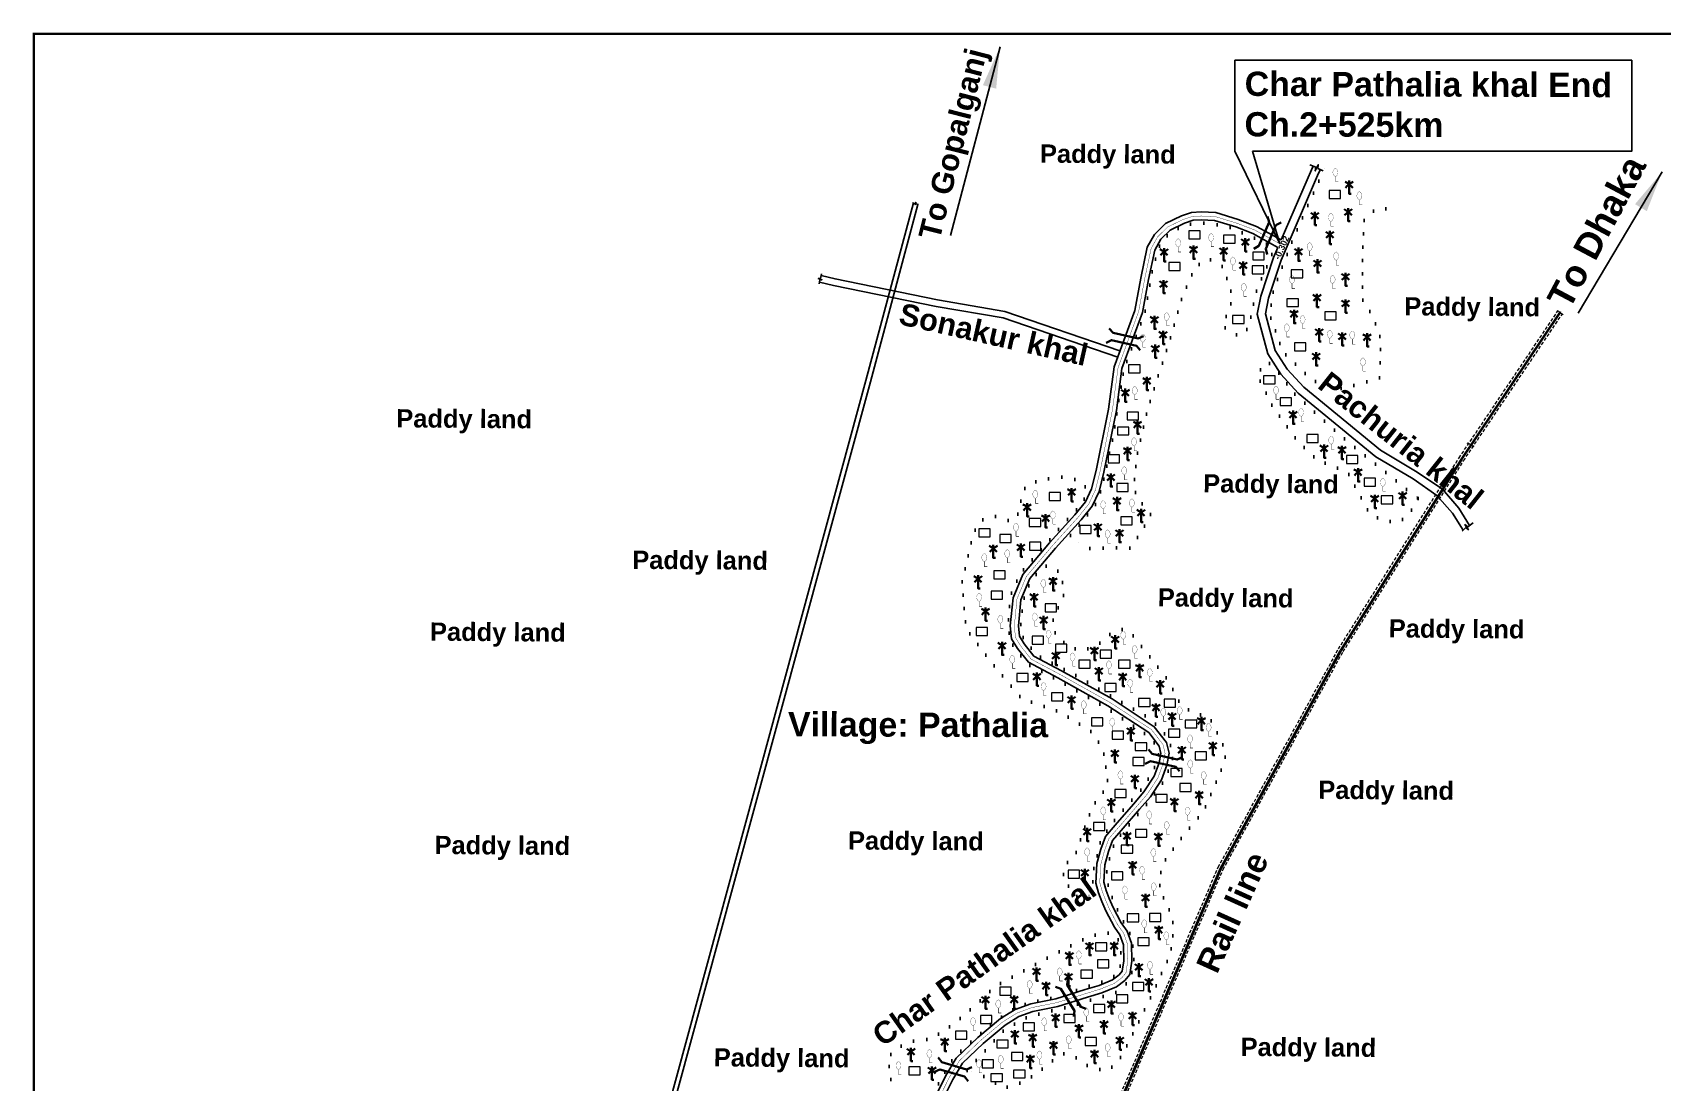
# Model space of a CAD drawing. Header units: millimetres. Extents: x 103 to 26818, y -161884 to -48.
# Drawn here: x 22790 to 25237, y -160589 to -159012 of the extents above; entities that cross this region are included whole.
import ezdxf

# ---------------------------------------------------------------- set-up
doc = ezdxf.new("R2010")
doc.units = ezdxf.units.MM
doc.header["$MEASUREMENT"] = 0
for name, pattern in [('CENTERX2', [4, 2.5, -0.5, 0.5, -0.5]), ('DASHED2', [0.375, 0.25, -0.125]), ('DOT2', [0.125, 0, -0.125]), ('HIDDENX2', [0.75, 0.5, -0.25])]:
    doc.linetypes.add(name, pattern=pattern)
for name, color, linetype in [('boundary', 7, 'Continuous'), ('Home Stead', 151, 'Continuous'), ('Khal', 4, 'Continuous'), ('TEXT', 5, 'Continuous'), ('Trees', 77, 'Continuous')]:
    doc.layers.add(name, color=color, linetype=linetype)
for name, color, linetype, lineweight in [('Bridge or Culvert', 7, 'Continuous', 25), ('Earthan Road', 7, 'DASHED2', 9), ('HOUSE', 144, 'Continuous', 18), ('PUCCA ROAD', 1, 'Continuous', 30), ('Rail Line', 14, 'TRACKS', 35)]:
    doc.layers.add(name, color=color, linetype=linetype, lineweight=lineweight)
doc.styles.get("Standard").update_dxf_attribs({"font": 'arial.ttf'})
doc.styles.add('sum', font='arialbd.ttf')
doc.linetypes.add('TRACKS', pattern='A,0.15,[130,ltypeshp.shx,S=0.25,R=0,X=0,Y=0],0.15', length=0.3)
doc.dimstyles.get("Standard").update_dxf_attribs({"dimtxt": 0.18, "dimasz": 0.18, "dimexe": 0.18, "dimexo": 0.0625, "dimgap": 0.09, "dimtad": 0, "dimtih": 1, "dimtoh": 1, "dimdec": 4, "dimzin": 0, "dimdsep": 46, "dimtxsty": 'Standard', "dimblk": 'DATUMBLANK', "dimcen": 0.09, "dimadec": 0, "dimazin": 0, "dimtfac": 1, "dimtdec": 4, "dimtofl": 0, "dimtmove": 0, "dimatfit": 3, "dimfxl": 1, "dimtolj": 1, "dimtzin": 0, "dimarcsym": 0})

# ---------------------------------------------------------------- blocks, each defined once
blk = doc.blocks.new('A$C7FEE66E4')
at = {"layer": 'Trees', "linetype": 'Continuous', "const_width": 0.000142}
blk.add_lwpolyline([(0, 0.00001, 0.606435), (0, 0.00493, 0.606435)], format="xyb", close=True, dxfattribs=at)
at = {"layer": 'Trees', "linetype": 'Continuous', "const_width": 0.000252}
for points in [[(0, 0.00001), (0, -0.00287)], [(0, -0.00287), (0.00172, -0.00287)]]:
    blk.add_lwpolyline(points, dxfattribs=at)
blk = doc.blocks.new('A$C01DB3217')
at = {"layer": 'Trees', "color": 1, "lineweight": 30}
blk.add_lwpolyline([(0, 0.0028), (0, -0.0071), (0.0015, -0.0071)], dxfattribs=at)
for centre, start, end in [((-0.012, -0.0154), 41.2491, 62.6782), ((0.012, -0.0154), 117.3218, 138.7509)]:
    blk.add_arc(centre, 0.0195, start, end, dxfattribs=at)
blk = doc.blocks.new('_DatumBlank')
at = {"color": 0, "linetype": 'ByBlock', "lineweight": -2}
for p, q in [((0, 0.577), (-1, 0)), ((0, -0.577), (0, 0.577)), ((-1, 0), (0, -0.577))]:
    blk.add_line(p, q, dxfattribs=at)
blk = doc.blocks.new('A$C3B865840')
at = {"layer": 'Bridge or Culvert', "color": 7, "linetype": 'Continuous', "lineweight": 30}
for points in [[(0, 43.6), (13.8, 33.1), (91.3, 33.3), (105, 44.2)], [(0.2, 0), (13.9, 10.6), (91.4, 10.9), (105.2, 0.2)]]:
    blk.add_lwpolyline(points, dxfattribs=at)

msp = doc.modelspace()

# ---------------------------------------------------------------- linework, layer by layer
at = {"layer": 'boundary', "color": 0, "const_width": 3.67}
msp.add_lwpolyline([(22791.5, -159014), (26815.7, -159014), (26815.7, -161882.6), (22791.5, -161882.6), (22791.5, -159014)], dxfattribs=at)
at = {"layer": 'Earthan Road', "color": 7, "linetype": 'HIDDENX2', "ltscale": 10}
for points in [[(23987.9, -161685.4), (24133.6, -161314.3), (24284.6, -160929.5), (24569.9, -160265.7), (24750.5, -159937.8), (24931.5, -159651), (25080, -159430.2)], [(23995.4, -161688.4), (24141.1, -161317.2), (24292, -160932.6), (24577.1, -160269.2), (24757.3, -159941.9), (24938.2, -159655.3), (25086.7, -159434.6)], [(25079, -159429.6), (25083.2, -159432.3), (25082.9, -159433.1), (25083.9, -159431.7), (25083.5, -159432.7), (25087.9, -159435.4)], [(24943.2, -159628.1), (24948.9, -159631.2), (24950.3, -159629.8), (24948.7, -159633), (24950, -159631.6), (24953.7, -159633.7)]]:
    msp.add_lwpolyline(points, dxfattribs=at)
at = {"layer": 'Home Stead', "color": 7, "linetype": 'DOT2', "lineweight": 50, "ltscale": 159.474072, "flags": 128}
for points in [[(24812.1, -159530.7), (24757, -159547.3), (24710.9, -159534.6), (24667.1, -159492), (24647.1, -159435.7), (24653.1, -159398), (24681.7, -159324), (24734.4, -159204.5), (24734.6, -159204)], [(24821.8, -159277), (24805.7, -159277.7), (24789.1, -159292.8), (24787, -159329.4), (24786.3, -159376.7), (24786.3, -159412.7), (24802.1, -159438.5), (24814.3, -159473.7), (24812.1, -159530.7)], [(24348.3, -159767.6), (24384.9, -159722.8), (24395.5, -159695.2), (24411.7, -159621.7), (24428.1, -159518.7), (24459.2, -159435.2), (24471.8, -159365.1), (24484.4, -159325), (24501.4, -159310.1), (24524.8, -159300.2), (24551.2, -159297.9), (24584.7, -159303.6), (24632.4, -159324.4), (24649.9, -159333.9), (24650.3, -159346.4), (24626.2, -159402.8), (24615.3, -159456.1), (24601.1, -159468.6), (24576.7, -159453.3), (24592, -159410.1), (24577.8, -159364.7), (24555.1, -159351.6), (24534.6, -159364.7), (24514.7, -159413.5), (24500, -159465.2), (24464.7, -159575.5), (24447.7, -159647.1), (24442.6, -159696.6), (24454, -159717.6), (24468.7, -159736.4), (24453.4, -159763.6), (24437.5, -159786.3), (24406.8, -159785.8), (24371, -159787.5), (24348.3, -159767.6)], [(24869.9, -159712), (24856, -159736.8), (24840.1, -159748), (24815.6, -159745), (24796.1, -159732.8), (24763.8, -159671.9), (24718.9, -159654.5), (24689.3, -159626.5), (24650.7, -159572.6), (24627.9, -159525), (24642.9, -159507), (24652.3, -159512.4), (24683.8, -159554.4), (24740.1, -159605.7), (24778.3, -159638), (24869.9, -159712)], [(24382.5, -160307.6), (24381.2, -160275.9), (24393.9, -160224.3), (24417.1, -160191.3), (24455.6, -160147.8), (24472.7, -160121.5), (24480.8, -160094.2), (24477.1, -160082.4), (24458, -160063.9), (24399.7, -160025.2), (24370.4, -160007.8), (24312.9, -159975.8), (24283, -159960.8), (24256.8, -159925.8), (24254.8, -159891.7), (24258.5, -159856.1), (24272.5, -159824.2), (24303.5, -159789.4), (24339.6, -159748), (24366.9, -159717.7), (24372.9, -159699), (24366.9, -159688.4), (24349.4, -159681.6), (24328.2, -159679.3), (24298.9, -159685.9), (24282, -159692.5), (24275.1, -159705.1), (24272.2, -159725.4), (24268.2, -159738.6), (24257.6, -159746.4), (24238.9, -159738.6), (24221.1, -159741.2), (24211.4, -159747.2), (24201.9, -159765.9), (24185.2, -159838.9), (24191.4, -159907.3), (24223.8, -159951.6), (24274.8, -160012.8), (24333.4, -160032.8), (24379.3, -160062.3), (24397.3, -160088), (24404.5, -160143), (24380.8, -160174.5), (24355.5, -160246.5), (24338.6, -160264), (24337.5, -160281.5), (24351.4, -160304.6), (24361.7, -160313.4), (24382.5, -160307.6)], [(24192.7, -160570.8), (24249, -160509.4), (24285.5, -160489.9), (24325.5, -160480.1), (24343.9, -160475.6), (24382.8, -160464.1), (24415, -160454.6), (24438.4, -160434.8), (24443.7, -160399.3), (24440, -160369.8), (24420.4, -160334.4), (24405.3, -160298.9), (24402.3, -160269), (24410.4, -160237.7), (24418.4, -160223.2), (24461.9, -160171.8), (24478.9, -160148.5), (24490.8, -160133.5), (24501.8, -160100.9), (24498.8, -160083.8), (24485.7, -160058.9), (24461.7, -160039.3), (24425.1, -160018.3), (24355.2, -159977.2), (24296.9, -159947.2), (24275, -159918), (24273.1, -159898.9), (24277.1, -159866.3), (24284.7, -159844.5), (24297.8, -159823.5), (24313.7, -159812), (24333.8, -159823.6), (24338.7, -159854.1), (24327.1, -159882.1), (24320.5, -159897.9), (24325.7, -159916.8), (24338.7, -159928.7), (24345.9, -159935.4), (24365.7, -159940), (24386, -159934), (24396.6, -159925.6), (24410.9, -159913), (24425.3, -159908.4), (24439.3, -159914), (24448.1, -159925.9), (24492.2, -159981.5), (24514.2, -160022.3), (24537.6, -160036.7), (24550, -160036.7), (24557.4, -160042.3), (24566.3, -160058.9), (24582.3, -160094.1), (24573.3, -160122.9), (24547.4, -160182.1), (24527.4, -160206.5), (24510.2, -160227.4), (24491.5, -160252.7), (24481.1, -160280), (24482.8, -160303.5), (24494.2, -160322.6), (24503.8, -160355.3), (24498.1, -160395.9), (24468.5, -160461.5), (24429.1, -160541.1), (24416.8, -160561.8), (24400.3, -160572), (24376.1, -160565.2), (24357.9, -160552.5), (24339.2, -160545.3), (24323.1, -160554.6), (24301.4, -160572.4), (24279.8, -160587.3), (24247.6, -160597.9), (24222.5, -160581.8), (24192.7, -160570.8)], [(24143.9, -160669.5), (24142.5, -160604.6), (24163.6, -160565.9), (24174.2, -160550.3), (24229.9, -160500.2), (24263.5, -160478.5), (24287.2, -160469.1), (24326.3, -160461.1), (24409.1, -160433.4), (24422.4, -160421.5), (24423.8, -160387), (24417.1, -160368.1), (24400.9, -160363.8), (24374.4, -160370.5), (24331, -160392.9), (24236, -160444.1), (24187.6, -160489), (24160.3, -160510), (24136.9, -160524.2), (24117, -160525.4), (24096.5, -160532.2), (24074.4, -160549.8), (24079.9, -160601), (24093.5, -160646.9), (24108.2, -160676.4), (24119.4, -160682.7), (24132.5, -160680.9), (24143.9, -160669.5)]]:
    msp.add_lwpolyline(points, dxfattribs=at)
at = {"layer": 'HOUSE'}
for points in [[(24736.6, -159261.1), (24753.7, -159261.1), (24753.7, -159249.1), (24736.6, -159249.1), (24736.6, -159261.1)], [(24525.9, -159322), (24543, -159322), (24543, -159310.1), (24525.9, -159310.1), (24525.9, -159322)], [(24578, -159328.5), (24595.1, -159328.5), (24595.1, -159316.5), (24578, -159316.5), (24578, -159328.5)], [(24495.6, -159369.5), (24512.6, -159369.5), (24512.6, -159357.5), (24495.6, -159357.5), (24495.6, -159369.5)], [(24621.1, -159374.6), (24638.2, -159374.6), (24638.2, -159362.7), (24621.1, -159362.7), (24621.1, -159374.6)], [(24622, -159353.7), (24639.1, -159353.7), (24639.1, -159341.7), (24622, -159341.7), (24622, -159353.7)], [(24679.6, -159380.3), (24696.7, -159380.3), (24696.7, -159368.3), (24679.6, -159368.3), (24679.6, -159380.3)], [(24673.1, -159423.7), (24690.2, -159423.7), (24690.2, -159411.8), (24673.1, -159411.8), (24673.1, -159423.7)], [(24730.2, -159443.7), (24747.2, -159443.7), (24747.2, -159431.7), (24730.2, -159431.7), (24730.2, -159443.7)], [(24591.5, -159448.9), (24608.6, -159448.9), (24608.6, -159437), (24591.5, -159437), (24591.5, -159448.9)], [(24684.3, -159490.1), (24701.4, -159490.1), (24701.4, -159478.1), (24684.3, -159478.1), (24684.3, -159490.1)], [(24435.4, -159523.1), (24452.5, -159523.1), (24452.5, -159511.2), (24435.4, -159511.2), (24435.4, -159523.1)], [(24638.1, -159539.6), (24655.2, -159539.6), (24655.2, -159527.6), (24638.1, -159527.6), (24638.1, -159539.6)], [(24433.2, -159593.9), (24450.3, -159593.9), (24450.3, -159582), (24433.2, -159582), (24433.2, -159593.9)], [(24662.9, -159572.4), (24679.9, -159572.4), (24679.9, -159560.5), (24662.9, -159560.5), (24662.9, -159572.4)], [(24418.7, -159616.5), (24435.8, -159616.5), (24435.8, -159604.6), (24418.7, -159604.6), (24418.7, -159616.5)], [(24703.1, -159627.6), (24720.1, -159627.6), (24720.1, -159615.7), (24703.1, -159615.7), (24703.1, -159627.6)], [(24404.5, -159658.4), (24421.6, -159658.4), (24421.6, -159646.5), (24404.5, -159646.5), (24404.5, -159658.4)], [(24762.7, -159659.1), (24779.7, -159659.1), (24779.7, -159647.2), (24762.7, -159647.2), (24762.7, -159659.1)], [(24316.2, -159715), (24333.3, -159715), (24333.3, -159703.1), (24316.2, -159703.1), (24316.2, -159715)], [(24417.8, -159701.2), (24434.9, -159701.2), (24434.9, -159689.3), (24417.8, -159689.3), (24417.8, -159701.2)], [(24788.9, -159693.5), (24806, -159693.5), (24806, -159681.5), (24788.9, -159681.5), (24788.9, -159693.5)], [(24814.8, -159719.8), (24831.9, -159719.8), (24831.9, -159707.8), (24814.8, -159707.8), (24814.8, -159719.8)], [(24286.2, -159753.8), (24303.3, -159753.8), (24303.3, -159741.8), (24286.2, -159741.8), (24286.2, -159753.8)], [(24362.2, -159764.5), (24379.3, -159764.5), (24379.3, -159752.6), (24362.2, -159752.6), (24362.2, -159764.5)], [(24423.7, -159751.3), (24440.8, -159751.3), (24440.8, -159739.3), (24423.7, -159739.3), (24423.7, -159751.3)], [(24210.2, -159769.6), (24227.3, -159769.6), (24227.3, -159757.7), (24210.2, -159757.7), (24210.2, -159769.6)], [(24242, -159778.2), (24259.1, -159778.2), (24259.1, -159766.2), (24242, -159766.2), (24242, -159778.2)], [(24286.4, -159789.4), (24303.5, -159789.4), (24303.5, -159777.4), (24286.4, -159777.4), (24286.4, -159789.4)], [(24232.9, -159832.4), (24250, -159832.4), (24250, -159820.4), (24232.9, -159820.4), (24232.9, -159832.4)], [(24229.1, -159863.3), (24246.2, -159863.3), (24246.2, -159851.3), (24229.1, -159851.3), (24229.1, -159863.3)], [(24310.1, -159882.1), (24327.1, -159882.1), (24327.1, -159870.2), (24310.1, -159870.2), (24310.1, -159882.1)], [(24206.4, -159917.9), (24223.5, -159917.9), (24223.5, -159905.9), (24206.4, -159905.9), (24206.4, -159917.9)], [(24290.6, -159930.8), (24307.7, -159930.8), (24307.7, -159918.9), (24290.6, -159918.9), (24290.6, -159930.8)], [(24325.6, -159942.8), (24342.7, -159942.8), (24342.7, -159930.8), (24325.6, -159930.8), (24325.6, -159942.8)], [(24392.5, -159951.7), (24409.5, -159951.7), (24409.5, -159939.7), (24392.5, -159939.7), (24392.5, -159951.7)], [(24267.6, -159986.6), (24284.7, -159986.6), (24284.7, -159974.6), (24267.6, -159974.6), (24267.6, -159986.6)], [(24360.7, -159966.6), (24377.8, -159966.6), (24377.8, -159954.7), (24360.7, -159954.7), (24360.7, -159966.6)], [(24420.4, -159966.6), (24437.5, -159966.6), (24437.5, -159954.6), (24420.4, -159954.6), (24420.4, -159966.6)], [(24399.5, -160001.7), (24416.6, -160001.7), (24416.6, -159989.8), (24399.5, -159989.8), (24399.5, -160001.7)], [(24319.3, -160015.6), (24336.4, -160015.6), (24336.4, -160003.6), (24319.3, -160003.6), (24319.3, -160015.6)], [(24450.4, -160024.2), (24467.5, -160024.2), (24467.5, -160012.3), (24450.4, -160012.3), (24450.4, -160024.2)], [(24488.7, -160025.2), (24505.8, -160025.2), (24505.8, -160013.2), (24488.7, -160013.2), (24488.7, -160025.2)], [(24379.6, -160053.5), (24396.7, -160053.5), (24396.7, -160041.5), (24379.6, -160041.5), (24379.6, -160053.5)], [(24520.5, -160056.5), (24537.6, -160056.5), (24537.6, -160044.6), (24520.5, -160044.6), (24520.5, -160056.5)], [(24410.7, -160073.3), (24427.8, -160073.3), (24427.8, -160061.4), (24410.7, -160061.4), (24410.7, -160073.3)], [(24495.1, -160070.4), (24512.2, -160070.4), (24512.2, -160058.4), (24495.1, -160058.4), (24495.1, -160070.4)], [(24445.4, -160090.6), (24462.5, -160090.6), (24462.5, -160078.7), (24445.4, -160078.7), (24445.4, -160090.6)], [(24535.3, -160104.6), (24552.4, -160104.6), (24552.4, -160092.6), (24535.3, -160092.6), (24535.3, -160104.6)], [(24441.6, -160112.9), (24458.7, -160112.9), (24458.7, -160101), (24441.6, -160101), (24441.6, -160112.9)], [(24498.8, -160129.5), (24515.9, -160129.5), (24515.9, -160117.5), (24498.8, -160117.5), (24498.8, -160129.5)], [(24512.2, -160152.1), (24529.3, -160152.1), (24529.3, -160140.1), (24512.2, -160140.1), (24512.2, -160152.1)], [(24414.7, -160161.1), (24431.8, -160161.1), (24431.8, -160149.1), (24414.7, -160149.1), (24414.7, -160161.1)], [(24476.2, -160168.2), (24493.3, -160168.2), (24493.3, -160156.3), (24476.2, -160156.3), (24476.2, -160168.2)], [(24382.6, -160210.4), (24399.6, -160210.4), (24399.6, -160198.4), (24382.6, -160198.4), (24382.6, -160210.4)], [(24445.8, -160220.8), (24462.9, -160220.8), (24462.9, -160208.9), (24445.8, -160208.9), (24445.8, -160220.8)], [(24424.4, -160244.8), (24441.5, -160244.8), (24441.5, -160232.8), (24424.4, -160232.8), (24424.4, -160244.8)], [(24344.4, -160282.1), (24361.5, -160282.1), (24361.5, -160270.1), (24344.4, -160270.1), (24344.4, -160282.1)], [(24409.7, -160284.6), (24426.8, -160284.6), (24426.8, -160272.7), (24409.7, -160272.7), (24409.7, -160284.6)], [(24433.4, -160347.5), (24450.5, -160347.5), (24450.5, -160335.5), (24433.4, -160335.5), (24433.4, -160347.5)], [(24466.9, -160347), (24483.9, -160347), (24483.9, -160335), (24466.9, -160335), (24466.9, -160347)], [(24385.7, -160391.3), (24402.8, -160391.3), (24402.8, -160379.4), (24385.7, -160379.4), (24385.7, -160391.3)], [(24449.1, -160383.5), (24466.2, -160383.5), (24466.2, -160371.6), (24449.1, -160371.6), (24449.1, -160383.5)], [(24388.7, -160416.6), (24405.7, -160416.6), (24405.7, -160404.7), (24388.7, -160404.7), (24388.7, -160416.6)], [(24363.8, -160432.2), (24380.9, -160432.2), (24380.9, -160420.3), (24363.8, -160420.3), (24363.8, -160432.2)], [(24441.1, -160450.9), (24458.2, -160450.9), (24458.2, -160439), (24441.1, -160439), (24441.1, -160450.9)], [(24242, -160457.8), (24259.1, -160457.8), (24259.1, -160445.8), (24242, -160445.8), (24242, -160457.8)], [(24417.2, -160469.2), (24434.2, -160469.2), (24434.2, -160457.3), (24417.2, -160457.3), (24417.2, -160469.2)], [(24212.9, -160500.2), (24229.9, -160500.2), (24229.9, -160488.2), (24212.9, -160488.2), (24212.9, -160500.2)], [(24337.9, -160498.9), (24355, -160498.9), (24355, -160487), (24337.9, -160487), (24337.9, -160498.9)], [(24382.7, -160483.9), (24399.8, -160483.9), (24399.8, -160471.9), (24382.7, -160471.9), (24382.7, -160483.9)], [(24175.4, -160524.1), (24192.4, -160524.1), (24192.4, -160512.1), (24175.4, -160512.1), (24175.4, -160524.1)], [(24276.9, -160511.6), (24293.9, -160511.6), (24293.9, -160499.6), (24276.9, -160499.6), (24276.9, -160511.6)], [(24237.5, -160537.2), (24254.6, -160537.2), (24254.6, -160525.2), (24237.5, -160525.2), (24237.5, -160537.2)], [(24370.3, -160533.3), (24387.3, -160533.3), (24387.3, -160521.3), (24370.3, -160521.3), (24370.3, -160533.3)], [(24215.6, -160566.9), (24232.7, -160566.9), (24232.7, -160554.9), (24215.6, -160554.9), (24215.6, -160566.9)], [(24259.5, -160555.8), (24276.5, -160555.8), (24276.5, -160543.9), (24259.5, -160543.9), (24259.5, -160555.8)], [(24105.3, -160577.6), (24122.4, -160577.6), (24122.4, -160565.6), (24105.3, -160565.6), (24105.3, -160577.6)], [(24228.7, -160587.7), (24245.8, -160587.7), (24245.8, -160575.8), (24228.7, -160575.8), (24228.7, -160587.7)], [(24262.7, -160582.2), (24279.8, -160582.2), (24279.8, -160570.3), (24262.7, -160570.3), (24262.7, -160582.2)]]:
    msp.add_lwpolyline(points, dxfattribs=at)
at = {"layer": 'Khal', "lineweight": 25, "ltscale": 0.1}
for points in [[(24664.3, -159323.6), (24709.8, -159218.5), (24712.5, -159212.6)], [(24707.6, -159210.8), (24716.6, -159214.1), (24715.7, -159220), (24720, -159210.7), (24719.5, -159216.1), (24727.5, -159219.7)], [(24947.4, -159752.4), (24931.4, -159726.6), (24906.4, -159698.1), (24868.8, -159672.5), (24813.6, -159639.3), (24698.3, -159544.8), (24673.3, -159517.7), (24655.6, -159489.6), (24640.7, -159434.7), (24645.4, -159411.1), (24664.2, -159354.1), (24720.7, -159223.5), (24723.3, -159217.8)], [(24937.6, -159759.4), (24921.7, -159733.8), (24898.3, -159707.2), (24862.4, -159682.6), (24806.7, -159649.1), (24690.1, -159553.6), (24663.7, -159525.1), (24644.5, -159494.5), (24628.4, -159435.2), (24633.7, -159408), (24653, -159349.8), (24659.6, -159334.7)], [(23974.3, -159374.5), (23972.6, -159381.6), (23969.2, -159381.7), (23974.9, -159383.3), (23971.9, -159383.3), (23970.5, -159389.7)], [(24418.9, -159499.6), (24246.9, -159440.6), (24146.6, -159423.3), (23992.4, -159391.8), (23971.1, -159386.9)], [(24422.4, -159490.2), (24249.4, -159430.9), (24148.4, -159413.4), (23994.5, -159382), (23973.7, -159377.2)], [(24936, -159760.8), (24941.8, -159755.6), (24945.6, -159758.9), (24940.4, -159751.2), (24944.6, -159754.6), (24952.5, -159748.3)]]:
    msp.add_lwpolyline(points, dxfattribs=at)
at = {"layer": 'Khal', "color": 3, "lineweight": 25, "ltscale": 0.1}
for points in [[(24147.2, -160606.2), (24160.8, -160578.5), (24176.6, -160552.6), (24209, -160521.4), (24242.9, -160493.1), (24265.2, -160479.3), (24288.4, -160470.7), (24325.9, -160463.3), (24370.1, -160449.5), (24390.9, -160443.1), (24410.9, -160434.9), (24421.3, -160427.2), (24425.6, -160421.9), (24428, -160406.2), (24427.6, -160382.1), (24422.4, -160367.3), (24413.9, -160355.7), (24401.3, -160331.3), (24395.1, -160317), (24390.2, -160304.4), (24386, -160289.4), (24387.8, -160260.1), (24393.5, -160238.7), (24400.5, -160219.5), (24415.1, -160202.7), (24442.5, -160170.8), (24458.4, -160152.6), (24473.8, -160129), (24481.1, -160109.1), (24483.9, -160094.8), (24481.3, -160083.8), (24465.6, -160063.5), (24404.3, -160023.3), (24329, -159981.2), (24285.1, -159957.9), (24268.5, -159937.1), (24259.6, -159922.5), (24257.7, -159903), (24261.8, -159861.3), (24276.6, -159825.9), (24316.6, -159778.6), (24354.8, -159736.3), (24370.5, -159716.9), (24379.7, -159697.2), (24386.6, -159669.8), (24405.2, -159577.6), (24413.7, -159514), (24444.6, -159429.5), (24453.6, -159380.8), (24463.4, -159334.6), (24474.1, -159315.3), (24490.8, -159299), (24514.6, -159287.5), (24530, -159282.2), (24544.1, -159281.6), (24566.3, -159282.5), (24600, -159292.8), (24627.2, -159303.2), (24664.3, -159323.6)], [(24159, -160609.3), (24171.3, -160584.3), (24186, -160560.1), (24217, -160530.3), (24249.9, -160502.8), (24270.5, -160490.1), (24291.7, -160482.3), (24328.9, -160474.9), (24373.7, -160460.9), (24394.9, -160454.4), (24416.9, -160445.5), (24429.6, -160435.9), (24437, -160427), (24440, -160407), (24439.5, -160379.9), (24433.1, -160361.7), (24424.2, -160349.4), (24412.1, -160326.2), (24406.2, -160312.5), (24401.6, -160300.6), (24398.1, -160288.1), (24399.7, -160262), (24404.9, -160242.3), (24411, -160225.7), (24424.2, -160210.6), (24451.6, -160178.7), (24468, -160159.9), (24484.6, -160134.5), (24492.7, -160112.4), (24496.2, -160094.6), (24492.4, -160078.5), (24473.8, -160054.6), (24410.5, -160013), (24334.7, -159970.6), (24292.9, -159948.5), (24278.3, -159930.2), (24271.3, -159918.7), (24269.8, -159903), (24273.6, -159864.2), (24286.9, -159832.2), (24325.7, -159786.5), (24363.9, -159744.1), (24380.7, -159723.3), (24391.1, -159701.3), (24398.3, -159672.5), (24417, -159579.5), (24425.4, -159516.9), (24456.2, -159432.7), (24465.4, -159383.1), (24474.8, -159338.8), (24483.7, -159322.6), (24497.7, -159309), (24519.2, -159298.6), (24532.2, -159294.1), (24544.1, -159293.6), (24564.3, -159294.4), (24596.1, -159304.1), (24622.1, -159314.1), (24659.6, -159334.7)]]:
    msp.add_lwpolyline(points, dxfattribs=at)
at = {"layer": 'Khal', "color": 7, "linetype": 'CENTERX2', "lineweight": 30, "ltscale": 5, "const_width": 0.515}
msp.add_lwpolyline([(24153.1, -160607.8), (24166.1, -160581.4), (24181.3, -160556.3), (24213, -160525.9), (24246.4, -160497.9), (24267.8, -160484.7), (24290.1, -160476.5), (24327.4, -160469.1), (24371.9, -160455.2), (24392.9, -160448.7), (24413.9, -160440.2), (24425.4, -160431.5), (24431.3, -160424.5), (24434, -160406.6), (24433.5, -160381), (24427.8, -160364.5), (24419.1, -160352.6), (24406.7, -160328.8), (24400.7, -160314.7), (24395.9, -160302.5), (24392, -160288.8), (24393.7, -160261.1), (24399.2, -160240.5), (24405.8, -160222.6), (24419.6, -160206.7), (24447.1, -160174.8), (24463.2, -160156.2), (24479.2, -160131.8), (24486.9, -160110.8), (24490.1, -160094.7), (24486.9, -160081.2), (24469.7, -160059), (24407.4, -160018.2), (24331.9, -159975.9), (24289, -159953.2), (24273.4, -159933.6), (24265.4, -159920.6), (24263.8, -159903), (24267.7, -159862.8), (24281.8, -159829), (24321.2, -159782.5), (24359.4, -159740.2), (24375.6, -159720.1), (24385.4, -159699.3), (24392.5, -159671.1), (24411.1, -159578.6), (24419.5, -159515.5), (24450.4, -159431.1), (24459.5, -159382), (24469.1, -159336.7), (24478.9, -159318.9), (24494.2, -159304), (24516.9, -159293), (24531.1, -159288.2), (24544.1, -159287.6), (24565.3, -159288.4), (24598, -159298.5), (24624.6, -159308.6), (24662.5, -159329.4)], dxfattribs=at)
at = {"layer": 'PUCCA ROAD', "lineweight": 25}
for points in [[(23576, -161368.1), (23588.7, -161292.3), (23647.7, -160980.3), (23835.4, -160290.2), (24041, -159534.8), (24112.1, -159268)], [(23583, -161368.9), (23595.6, -161293.6), (23654.6, -160981.9), (23842.2, -160292), (24047.7, -159536.6), (24118.7, -159270.1)], [(24110.7, -159267.6), (24114.6, -159268.7), (24114.8, -159270.7), (24115.7, -159266.9), (24115.7, -159269.1), (24119.8, -159270.4)]]:
    msp.add_lwpolyline(points, dxfattribs=at)
at = {"layer": 'Rail Line', "color": 212, "ltscale": 10, "true_color": 0xc529d6}
msp.add_lwpolyline([(23991.8, -161687), (24137.5, -161315.8), (24288.5, -160931.1), (24573.6, -160267.6), (24754.1, -159940), (24935, -159653.2), (25083.5, -159432.5)], dxfattribs=at)
at = {"layer": 'TEXT', "color": 7}
msp.add_lwpolyline([(24621.3, -159190.4), (24662.5, -159329.4), (24595, -159190.4), (24595, -159053.6), (25190.9, -159053.6), (25190.9, -159190.4)], close=True, dxfattribs=at)

# ---------------------------------------------------------------- block references
at = {"layer": 'Khal', "lineweight": 25, "ltscale": 0.1, "zscale": 0.5}
for p, xscale, yscale, rotation in [((24643.3, -159345.5), 0.4999999999989636, 0.5000000000109139, 66.43010239631789), ((24457.7, -159467.9), 0.5000000000059315, 0.5000000000109139, 167.2533017814738), ((24516.4, -160100.4), 0.5000000000059315, 0.5000000000109139, 167.2533017814738), ((24371.6, -160478.6), 0.5000000000063762, 0.500000000007276, 121.2905524122338), ((24200.2, -160566.1), 0.5000000000076428, 0.500000000003638, 163.9809546231805)]:
    msp.add_blockref('A$C3B865840', p, dxfattribs=dict(at, xscale=xscale, yscale=yscale, rotation=rotation))
at = {"layer": 'Trees', "linetype": 'DOT2', "ltscale": 0.2, "xscale": 2556.58682766978, "yscale": 2556.586827669784, "zscale": 2556.586827669781}
for p in [(24745.9, -159228.5), (24781.9, -159263.5), (24739, -159296), (24559.2, -159326.3), (24509.8, -159334.4), (24707.2, -159340.2), (24592, -159361.6), (24746.9, -159354.2), (24680.7, -159389.4), (24741.6, -159389.2), (24608.2, -159401), (24492.4, -159445.2), (24672.8, -159462), (24696.5, -159449.4), (24737.4, -159471.5), (24771.2, -159472.8), (24456.7, -159477.4), (24787.1, -159513.2), (24444.5, -159556.1), (24656.7, -159555.6), (24694.4, -159588.8), (24443.5, -159633), (24739.6, -159630.6), (24428.9, -159676.4), (24295.3, -159711.9), (24817.1, -159694), (24397.1, -159727.6), (24440.3, -159725), (24266.2, -159761.4), (24321.6, -159743), (24403.8, -159771.5), (24218.7, -159806.9), (24253.2, -159801.1), (24307.4, -159845.7), (24211, -159866.5), (24242.8, -159899.6), (24294.5, -159896.2), (24315.1, -159922), (24427.2, -159923.4), (24260.7, -159959.7), (24351.1, -159956.3), (24444.3, -159944.8), (24405.8, -159968.1), (24467.1, -159979.5), (24307.6, -160000.5), (24437.7, -159995.7), (24367.9, -160028.1), (24410.7, -160054), (24487.5, -160039.2), (24512, -160036.7), (24527.6, -160079.3), (24555.4, -160062), (24423.1, -160133.4), (24527.9, -160117), (24548, -160134.1), (24397.2, -160187.3), (24466.3, -160193.4), (24523.8, -160187.7), (24492.4, -160209.1), (24373, -160249.1), (24472.6, -160250), (24455.6, -160276.5), (24472.9, -160301.3), (24429.7, -160306.2), (24458.9, -160356.9), (24492.1, -160375), (24360.6, -160403.7), (24467.4, -160419.3), (24286.8, -160448.1), (24331.8, -160429.3), (24239.7, -160477.3), (24371.9, -160489.9), (24423.9, -160497), (24201.8, -160503.7), (24308.6, -160504.1), (24345.4, -160531.1), (24403.8, -160542.8), (24089.8, -160569.8), (24136.3, -160552.1), (24210.8, -160567.2), (24243.3, -160560.4), (24301.5, -160554.1)]:
    msp.add_blockref('A$C7FEE66E4', p, dxfattribs=at)
at = {"layer": 'Trees', "ltscale": 0.1, "xscale": 2016.0513898795, "yscale": 2016.051389879496, "zscale": 2016.05138987949}
for p in [(24766.4, -159240), (24715, -159286.9), (24765.1, -159281.3), (24737.5, -159315.5), (24488.6, -159341.5), (24532.7, -159337.7), (24578, -159340), (24610.5, -159326.5), (24690.4, -159340.8), (24607.4, -159361.4), (24718.9, -159358.3), (24487.8, -159389.4), (24761.1, -159378.4), (24718.2, -159410), (24683.7, -159434.3), (24761.1, -159418.5), (24474, -159443), (24487.1, -159465.7), (24721.5, -159461.7), (24475.4, -159486.5), (24756.1, -159468), (24793.4, -159469.3), (24716.9, -159498), (24462.7, -159534.9), (24430.3, -159552.5), (24682.2, -159585.6), (24448.6, -159600.4), (24728.8, -159636.3), (24433.7, -159640), (24755.7, -159638.6), (24408.6, -159679.8), (24779.8, -159672.1), (24349.8, -159702), (24846.7, -159707.2), (24282.9, -159724.6), (24417.9, -159715.3), (24454, -159733), (24804.8, -159711.9), (24310.7, -159741.2), (24389.2, -159754.4), (24421.6, -159763.4), (24232.2, -159786.9), (24273.5, -159785), (24209.3, -159832.6), (24321.8, -159835.8), (24220.5, -159881.3), (24293.4, -159859.6), (24307.7, -159894), (24415.2, -159923), (24245.3, -159932.6), (24326, -159947.8), (24383.9, -159940.2), (24297.6, -159978.9), (24390.6, -159970.8), (24426.5, -159979.4), (24451.9, -159966), (24482.7, -159990.3), (24349.6, -160013.6), (24476.4, -160025.5), (24500.6, -160038.9), (24544.6, -160045.6), (24438.6, -160060.9), (24414.7, -160094.3), (24515.3, -160089.4), (24561.9, -160082.9), (24444.7, -160132.4), (24409.3, -160167.8), (24504.1, -160167), (24541.2, -160156.7), (24373, -160212), (24432.9, -160218.4), (24480, -160219.5), (24369.6, -160273.6), (24441.3, -160262.1), (24460.8, -160311.1), (24480.5, -160359.4), (24376.5, -160383.7), (24413.6, -160383.5), (24346.4, -160398.1), (24450.6, -160415.2), (24297, -160421.8), (24311.4, -160443.5), (24345, -160429.8), (24465.9, -160437.9), (24220.5, -160464.3), (24263.5, -160464.1), (24325.7, -160491.2), (24409.4, -160471.3), (24441.2, -160488.4), (24264.4, -160515.9), (24360.8, -160507.1), (24398.3, -160501.2), (24108.5, -160542.5), (24159.2, -160527.6), (24291.3, -160521.1), (24322.6, -160532.7), (24422.2, -160525.5), (24287.7, -160553.2), (24384.1, -160545.6), (24140, -160570.6)]:
    msp.add_blockref('A$C01DB3217', p, dxfattribs=at)

# ---------------------------------------------------------------- texts
at = {"layer": 'TEXT', "color": 7, "lineweight": 25, "style": 'sum'}
for s, height, rotation, p in [('-0.302', 9.36, 65.7307, (24661.8, -159353.9)), ('Village: Pathalia ', 36.451, 359.7933, (23923.8, -160069.1))]:
    msp.add_text(s, height=height, rotation=rotation, dxfattribs=at).set_placement(p)
at = {"layer": 'TEXT', "color": 7, "attachment_point": 1, "style": 'sum'}
for s, insert, char_height, width, rotation in [('To Gopalganj', (24119.4, -159317.3), 32.858, 636.052, 75.8341), ('Char Pathalia khal End\\PCh.2+525km', (24609.7, -159070.8), 36.451, 705.593, 359.7933), ('Paddy land ', (24302.4, -159180.1), 27.338, 529.195, 359.566), ('To Dhaka ', (25062.2, -159411.4), 39.43, 763.262, 61.9419), ('Paddy land ', (24849.5, -159409.5), 27.338, 529.195, 359.566), ('Sonakur khal', (24095.7, -159417.7), 32.858, 636.052, 347.3152), ('Pachuria khal', (24737.7, -159519), 32.858, 636.052, 321.5406), ('Paddy land ', (23335.9, -159577.7), 27.338, 529.195, 359.566), ('Paddy land ', (24547.4, -159675.4), 27.338, 529.195, 359.566), ('Paddy land ', (23690.2, -159790.2), 27.338, 529.195, 359.566), ('Paddy land ', (24479.3, -159846.7), 27.338, 529.195, 359.566), ('Paddy land ', (23386.5, -159898.1), 27.338, 529.195, 359.566), ('Paddy land ', (24826.1, -159893.2), 27.338, 529.195, 359.566), ('Paddy land ', (24720.3, -160135.6), 27.338, 529.195, 359.566), ('Paddy land ', (23393.3, -160218.5), 27.338, 529.195, 359.566), ('Paddy land ', (24014.2, -160211.7), 27.338, 529.195, 359.566), ('Rail line ', (24535.6, -160412.8), 35.6, 689.056, 65.7138), ('Char Pathalia khal', (24046.8, -160509.6), 32.858, 636.052, 35.4361), ('Paddy land ', (23812.6, -160537.5), 27.338, 529.195, 359.566), ('Paddy land ', (24603.6, -160521.7), 27.338, 529.195, 359.566)]:
    msp.add_mtext(s, dxfattribs=dict(at, insert=insert, char_height=char_height, width=width, rotation=rotation))

# ---------------------------------------------------------------- leaders
at = {"layer": 'TEXT', "color": 0, "lineweight": 25}
for points in [[(24242.4, -159033.3), (24167.8, -159317)], [(25236.5, -159221.3), (25110.4, -159433.7)]]:
    msp.add_leader(points, dimstyle='Standard', override={"dimscale": 0.5, "dimasz": 125, "dimgap": 0.09, "dimtad": 0}, dxfattribs=at)

doc.saveas('drawing.dxf')
